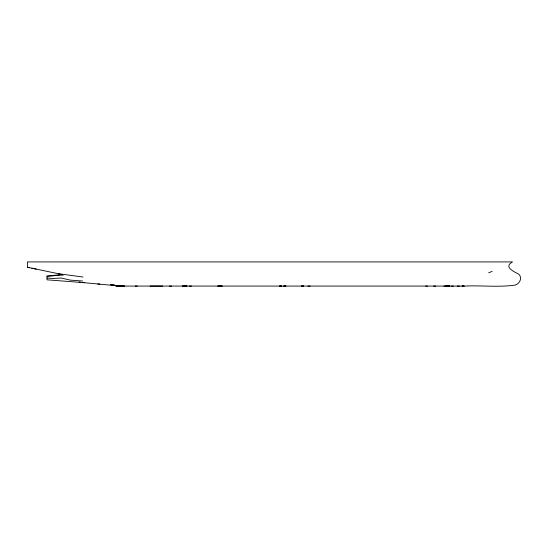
<?xml version="1.0" encoding="UTF-8"?>
<svg xmlns="http://www.w3.org/2000/svg" width="548" height="548" viewBox="0 0 548 548"><rect width="100%" height="100%" fill="white"/><g stroke="black" fill="none" stroke-linecap="round" stroke-linejoin="round"><path stroke-width="0.82" d="M488.665 272.767L492.186 271.356M47.018 276.48L61.718 274.925L63.157 275.267M464.594 286.07C481.336 285.282 498.413 287.44 514.983 285.111C519.682 284.001 522.785 277.706 518.703 274.144C514.024 271.637 503.139 266.91 512.538 261.917L27.4 261.917L27.4 267.26L58.91 273.829M137.349 286.063L135.335 286.063L449.915 286.07L443.812 286.077M433.598 286.077L435.646 286.077M457.265 286.083L459.505 286.07M182.703 286.083L187.101 286.077L182.696 286.077L184.909 286.083M189.307 286.083L191.512 286.083M217.885 286.083L222.269 286.077L217.871 286.077M283.809 286.083L285.994 286.077L283.802 286.077M425.645 286.077L427.563 286.077M451.394 286.083L453.395 286.077M150.077 286.07L162.701 286.063M169.407 286.077L171.64 286.077M464.012 286.077L445.853 286.077L447.606 286.077M135.226 286.077L119.539 286.063L113.628 285.241L117.306 285.967L124.012 286.083M447.887 286.077L449.607 286.077M307.976 286.077L310.189 286.083M113.888 285.303L119.656 286.035L115.107 285.549L117.306 285.967L115.142 285.549L124.067 286.077L115.107 285.549L121.766 286.077M113.299 285.172L111.011 284.748L119.779 285.988L115.32 285.583M82.611 281.014L70.315 280.124L61.177 278.014L53.286 278.487L47.018 278.048M117.498 285.953L115.08 285.535L119.711 286.022L82.563 282.549M84.748 282.72L47.018 279.816L47.018 275.87L60.143 274.801L61.116 274.267L61.718 274.925L58.883 273.76L82.926 277.014M117.436 285.94L119.574 286.049M97.702 283.953L99.88 284.111M113.415 285.282L115.532 285.433L114.039 285.261M115.142 285.549L117.341 285.933M79.07 281.932L80.453 282.199M27.4 267.26L29.599 267.698M31.798 268.164L36.195 269.082M464.115 286.07L462.067 286.07L464.115 286.07M281.604 286.077L279.411 286.083L281.61 286.083M303.585 286.077L301.4 286.083L303.599 286.083M124.108 286.077L121.841 286.07L124.108 286.077M113.011 285.118L110.833 284.665L113.011 285.118"/></g></svg>
